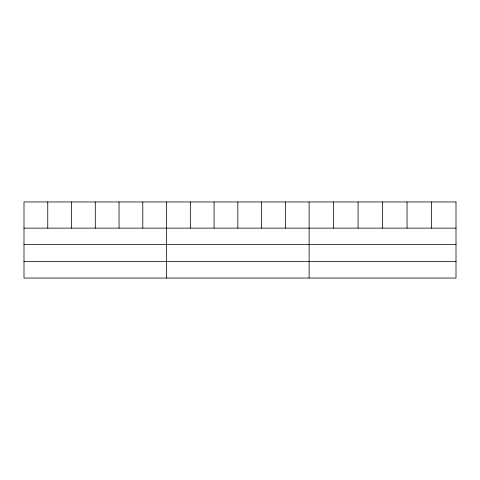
<?xml version="1.0" encoding="UTF-8"?>
<svg xmlns="http://www.w3.org/2000/svg" width="480" height="480" viewBox="0 0 480 480"><rect width="100%" height="100%" fill="white"/><g stroke="black" fill="none" stroke-linecap="round" stroke-linejoin="round"><path stroke-width="0.72" d="M24 228.132L456 228.132M24 244.602L456 244.602M24 261.576L456 261.576M431.52 201.954L431.52 228.132M407.04 201.954L407.04 228.132M382.56 201.954L382.56 228.132M358.08 201.954L358.08 228.132M333.6 201.954L333.6 228.132M309.12 201.954L309.12 278.046M285.36 201.954L285.36 228.132M261.6 201.954L261.6 228.132M237.84 201.954L237.84 228.132M214.08 201.954L214.08 228.132M190.32 201.954L190.32 228.132M166.56 201.954L166.56 278.046M142.8 201.954L142.8 228.132M119.04 201.954L119.04 228.132M95.28 201.954L95.28 228.132M71.52 201.954L71.52 228.132M47.76 201.954L47.76 228.132M456 201.954L24 201.954L24 278.046L456 278.046L456 201.954"/></g></svg>
